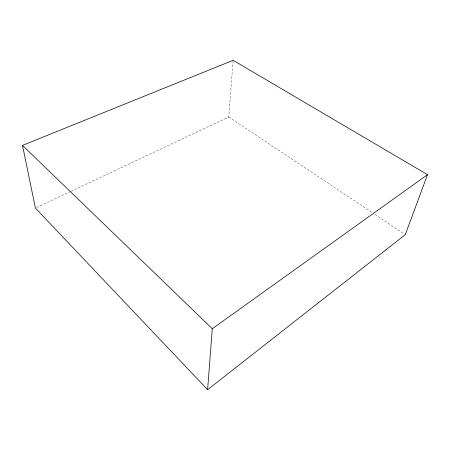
<?xml version="1.0" encoding="UTF-8"?>
<svg xmlns="http://www.w3.org/2000/svg" width="450" height="450" viewBox="0 0 450 450"><rect width="100%" height="100%" fill="white"/><g stroke="black" fill="none" stroke-linecap="round" stroke-linejoin="round"><path stroke-width="0.34" stroke-dasharray="2.25 1.69" d="M71.032 191.306L228.763 116.989L233.078 60.998M36.686 207.489L70.397 191.61M228.763 116.989L372.549 212.816M374.884 214.374L404.691 234.236"/><path stroke-width="0.67" d="M207.613 389.7L212.287 328.731L427.5 174.684L233.134 60.3L22.5 145.389L35.415 208.091L207.613 389.7L405.276 234.63L427.5 174.684M22.5 145.389L212.287 328.731"/></g></svg>
